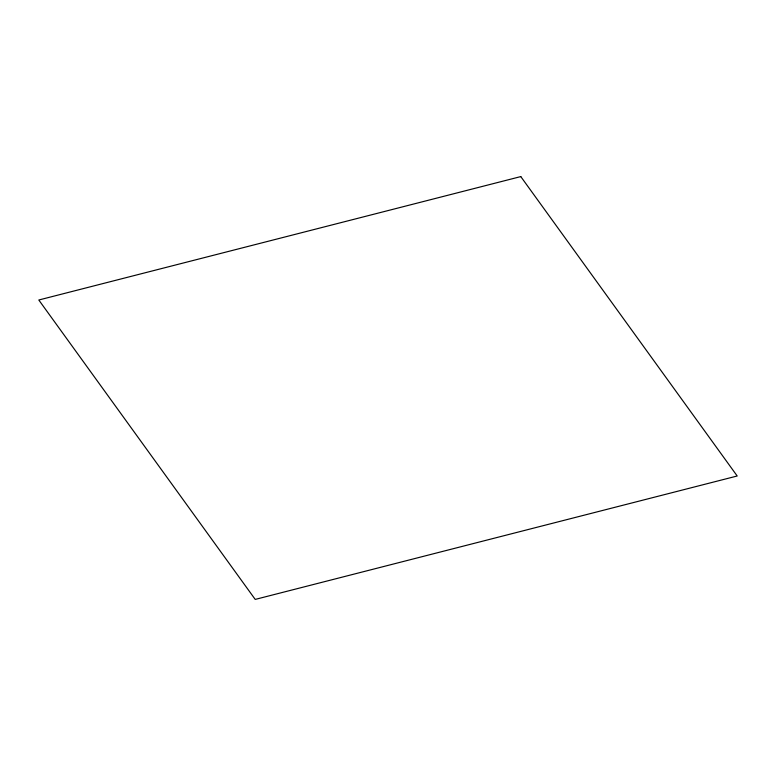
<?xml version="1.0" encoding="UTF-8"?>
<svg xmlns="http://www.w3.org/2000/svg" width="776" height="776" viewBox="0 0 776 776"><rect width="100%" height="100%" fill="white"/><g stroke="black" fill="none" stroke-linecap="round" stroke-linejoin="round"><path stroke-width="1.16" d="M520.783 176.589L38.8 300.002L255.217 599.412L737.2 475.998L520.783 176.589"/></g></svg>
